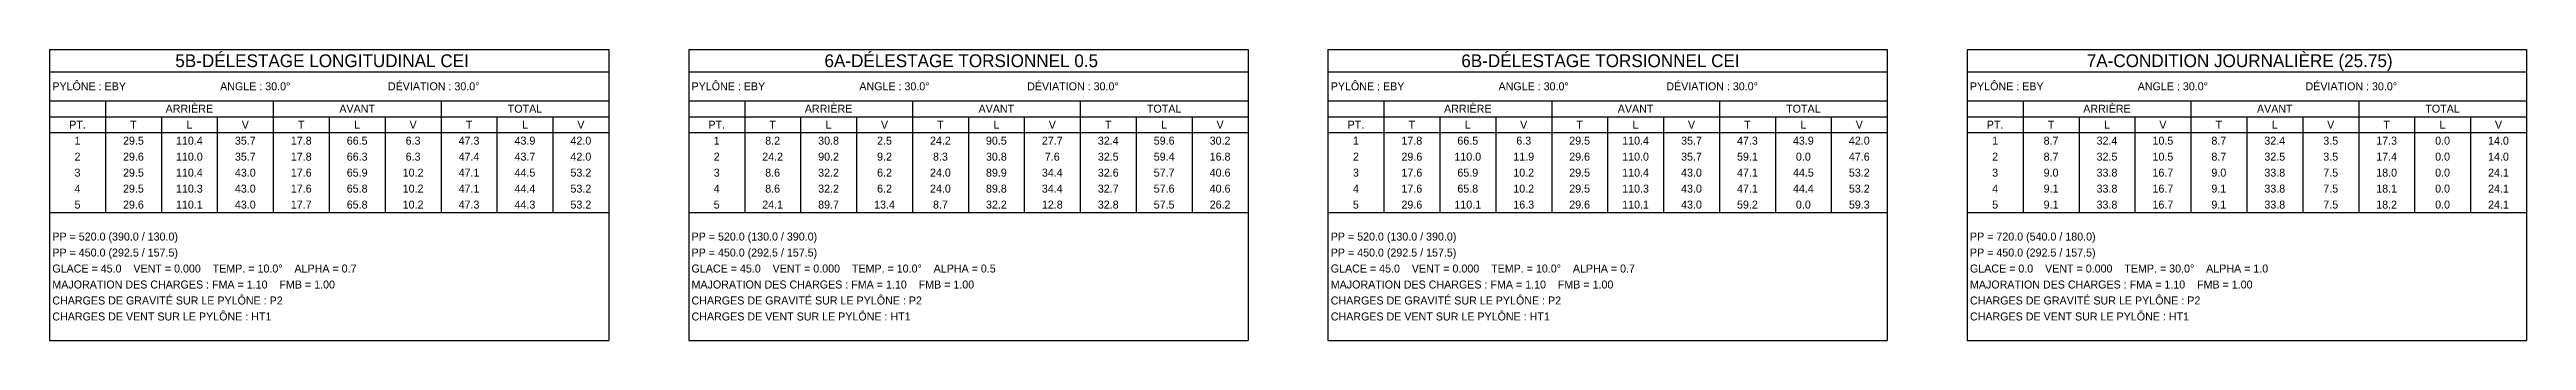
# Model space of a CAD drawing. Header units: metres. Extents: x 0 to 12350, y -182 to 0.
# Drawn here: x 6000 to 7550, y -182 to 0 of the extents above; entities that cross this region are included whole.
import ezdxf
from ezdxf.enums import TextEntityAlignment as Align

# ---------------------------------------------------------------- set-up
doc = ezdxf.new("R2010")
doc.units = ezdxf.units.M

msp = doc.modelspace()

# ---------------------------------------------------------------- linework, layer by layer
at = {"color": 6}
for p, q in [((6000, 0), (6350, 0)), ((6000, 0), (6000, -182)), ((6350, 0), (6350, -182)), ((6400, 0), (6750, 0)), ((6400, 0), (6400, -182)), ((6750, 0), (6750, -182)), ((6800, 0), (7150, 0)), ((6800, 0), (6800, -182)), ((7150, 0), (7150, -182)), ((7200, 0), (7550, 0)), ((7200, 0), (7200, -182)), ((7550, 0), (7550, -182)), ((6000, -14), (6350, -14)), ((6400, -14), (6750, -14)), ((6800, -14), (7150, -14)), ((7200, -14), (7550, -14)), ((6000, -32), (6350, -32)), ((6400, -32), (6750, -32)), ((6800, -32), (7150, -32)), ((7200, -32), (7550, -32)), ((6000, -52), (6350, -52)), ((6400, -52), (6750, -52)), ((6800, -52), (7150, -52)), ((7200, -52), (7550, -52)), ((6000, -102), (6350, -102)), ((6400, -102), (6750, -102)), ((6800, -102), (7150, -102)), ((7200, -102), (7550, -102)), ((6000, -182), (6350, -182)), ((6400, -182), (6750, -182)), ((6800, -182), (7150, -182)), ((7200, -182), (7550, -182))]:
    msp.add_line(p, q, dxfattribs=at)
at = {"color": 4}
for p, q in [((6000, -42), (6350, -42)), ((6035, -32), (6035, -102)), ((6070, -42), (6070, -102)), ((6105, -42), (6105, -102)), ((6140, -32), (6140, -102)), ((6175, -42), (6175, -102)), ((6210, -42), (6210, -102)), ((6245, -32), (6245, -102)), ((6280, -42), (6280, -102)), ((6315, -42), (6315, -102)), ((6400, -42), (6750, -42)), ((6435, -32), (6435, -102)), ((6470, -42), (6470, -102)), ((6505, -42), (6505, -102)), ((6540, -32), (6540, -102)), ((6575, -42), (6575, -102)), ((6610, -42), (6610, -102)), ((6645, -32), (6645, -102)), ((6680, -42), (6680, -102)), ((6715, -42), (6715, -102)), ((6800, -42), (7150, -42)), ((6835, -32), (6835, -102)), ((6870, -42), (6870, -102)), ((6905, -42), (6905, -102)), ((6940, -32), (6940, -102)), ((6975, -42), (6975, -102)), ((7010, -42), (7010, -102)), ((7045, -32), (7045, -102)), ((7080, -42), (7080, -102)), ((7115, -42), (7115, -102)), ((7200, -42), (7550, -42)), ((7235, -32), (7235, -102)), ((7270, -42), (7270, -102)), ((7305, -42), (7305, -102)), ((7340, -32), (7340, -102)), ((7375, -42), (7375, -102)), ((7410, -42), (7410, -102)), ((7445, -32), (7445, -102)), ((7480, -42), (7480, -102)), ((7515, -42), (7515, -102))]:
    msp.add_line(p, q, dxfattribs=at)

# ---------------------------------------------------------------- texts
for s, height, p in [('5B-DÉLESTAGE LONGITUDINAL CEI   ', 8, (6175, -7)), ('6A-DÉLESTAGE TORSIONNEL 0.5   ', 8, (6575, -7)), ('6B-DÉLESTAGE TORSIONNEL CEI   ', 8, (6975, -7)), ('7A-CONDITION JOURNALIÈRE (25.75)   ', 8, (7375, -7)), ('PT.', 5, (6017.5, -47)), ('T', 5, (6052.5, -47)), ('ARRIÈRE', 5, (6087.5, -37)), ('L', 5, (6087.5, -47)), ('V', 5, (6122.5, -47)), ('T', 5, (6157.5, -47)), ('AVANT', 5, (6192.5, -37)), ('L', 5, (6192.5, -47)), ('V', 5, (6227.5, -47)), ('T', 5, (6262.5, -47)), ('TOTAL', 5, (6297.5, -37)), ('L', 5, (6297.5, -47)), ('V', 5, (6332.5, -47)), ('PT.', 5, (6417.5, -47)), ('T', 5, (6452.5, -47)), ('ARRIÈRE', 5, (6487.5, -37)), ('L', 5, (6487.5, -47)), ('V', 5, (6522.5, -47)), ('T', 5, (6557.5, -47)), ('AVANT', 5, (6592.5, -37)), ('L', 5, (6592.5, -47)), ('V', 5, (6627.5, -47)), ('T', 5, (6662.5, -47)), ('TOTAL', 5, (6697.5, -37)), ('L', 5, (6697.5, -47)), ('V', 5, (6732.5, -47)), ('PT.', 5, (6817.5, -47)), ('T', 5, (6852.5, -47)), ('ARRIÈRE', 5, (6887.5, -37)), ('L', 5, (6887.5, -47)), ('V', 5, (6922.5, -47)), ('T', 5, (6957.5, -47)), ('AVANT', 5, (6992.5, -37)), ('L', 5, (6992.5, -47)), ('V', 5, (7027.5, -47)), ('T', 5, (7062.5, -47)), ('TOTAL', 5, (7097.5, -37)), ('L', 5, (7097.5, -47)), ('V', 5, (7132.5, -47)), ('PT.', 5, (7217.5, -47)), ('T', 5, (7252.5, -47)), ('ARRIÈRE', 5, (7287.5, -37)), ('L', 5, (7287.5, -47)), ('V', 5, (7322.5, -47)), ('T', 5, (7357.5, -47)), ('AVANT', 5, (7392.5, -37)), ('L', 5, (7392.5, -47)), ('V', 5, (7427.5, -47)), ('T', 5, (7462.5, -47)), ('TOTAL', 5, (7497.5, -37)), ('L', 5, (7497.5, -47)), ('V', 5, (7532.5, -47)), ('1', 5, (6017.5, -57)), ('29.5', 5, (6052.5, -57)), ('110.4', 5, (6087.5, -57)), ('35.7', 5, (6122.5, -57)), ('17.8', 5, (6157.5, -57)), ('66.5', 5, (6192.5, -57)), ('6.3', 5, (6227.5, -57)), ('47.3', 5, (6262.5, -57)), ('43.9', 5, (6297.5, -57)), ('42.0', 5, (6332.5, -57)), ('1', 5, (6417.5, -57)), ('8.2', 5, (6452.5, -57)), ('30.8', 5, (6487.5, -57)), ('2.5', 5, (6522.5, -57)), ('24.2', 5, (6557.5, -57)), ('90.5', 5, (6592.5, -57)), ('27.7', 5, (6627.5, -57)), ('32.4', 5, (6662.5, -57)), ('59.6', 5, (6697.5, -57)), ('30.2', 5, (6732.5, -57)), ('1', 5, (6817.5, -57)), ('17.8', 5, (6852.5, -57)), ('66.5', 5, (6887.5, -57)), ('6.3', 5, (6922.5, -57)), ('29.5', 5, (6957.5, -57)), ('110.4', 5, (6992.5, -57)), ('35.7', 5, (7027.5, -57)), ('47.3', 5, (7062.5, -57)), ('43.9', 5, (7097.5, -57)), ('42.0', 5, (7132.5, -57)), ('1', 5, (7217.5, -57)), ('8.7', 5, (7252.5, -57)), ('32.4', 5, (7287.5, -57)), ('10.5', 5, (7322.5, -57)), ('8.7', 5, (7357.5, -57)), ('32.4', 5, (7392.5, -57)), ('3.5', 5, (7427.5, -57)), ('17.3', 5, (7462.5, -57)), ('0.0', 5, (7497.5, -57)), ('14.0', 5, (7532.5, -57)), ('3', 5, (6017.5, -77)), ('2', 5, (6017.5, -67)), ('29.6', 5, (6052.5, -67)), ('29.5', 5, (6052.5, -77)), ('110.0', 5, (6087.5, -67)), ('110.4', 5, (6087.5, -77)), ('43.0', 5, (6122.5, -77)), ('35.7', 5, (6122.5, -67)), ('17.8', 5, (6157.5, -67)), ('17.6', 5, (6157.5, -77)), ('66.3', 5, (6192.5, -67)), ('65.9', 5, (6192.5, -77)), ('10.2', 5, (6227.5, -77)), ('6.3', 5, (6227.5, -67)), ('47.4', 5, (6262.5, -67)), ('47.1', 5, (6262.5, -77)), ('43.7', 5, (6297.5, -67)), ('44.5', 5, (6297.5, -77)), ('42.0', 5, (6332.5, -67)), ('53.2', 5, (6332.5, -77)), ('3', 5, (6417.5, -77)), ('2', 5, (6417.5, -67)), ('24.2', 5, (6452.5, -67)), ('8.6', 5, (6452.5, -77)), ('32.2', 5, (6487.5, -77)), ('90.2', 5, (6487.5, -67)), ('9.2', 5, (6522.5, -67)), ('6.2', 5, (6522.5, -77)), ('24.0', 5, (6557.5, -77)), ('8.3', 5, (6557.5, -67)), ('30.8', 5, (6592.5, -67)), ('89.9', 5, (6592.5, -77)), ('34.4', 5, (6627.5, -77)), ('7.6', 5, (6627.5, -67)), ('32.5', 5, (6662.5, -67)), ('32.6', 5, (6662.5, -77)), ('59.4', 5, (6697.5, -67)), ('57.7', 5, (6697.5, -77)), ('40.6', 5, (6732.5, -77)), ('16.8', 5, (6732.5, -67)), ('3', 5, (6817.5, -77)), ('2', 5, (6817.5, -67)), ('29.6', 5, (6852.5, -67)), ('17.6', 5, (6852.5, -77)), ('110.0', 5, (6887.5, -67)), ('65.9', 5, (6887.5, -77)), ('11.9', 5, (6922.5, -67)), ('10.2', 5, (6922.5, -77)), ('29.6', 5, (6957.5, -67)), ('29.5', 5, (6957.5, -77)), ('110.0', 5, (6992.5, -67)), ('110.4', 5, (6992.5, -77)), ('43.0', 5, (7027.5, -77)), ('35.7', 5, (7027.5, -67)), ('47.1', 5, (7062.5, -77)), ('59.1', 5, (7062.5, -67)), ('44.5', 5, (7097.5, -77)), ('0.0', 5, (7097.5, -67)), ('47.6', 5, (7132.5, -67)), ('53.2', 5, (7132.5, -77)), ('3', 5, (7217.5, -77)), ('2', 5, (7217.5, -67)), ('8.7', 5, (7252.5, -67)), ('9.0', 5, (7252.5, -77)), ('32.5', 5, (7287.5, -67)), ('33.8', 5, (7287.5, -77)), ('10.5', 5, (7322.5, -67)), ('16.7', 5, (7322.5, -77)), ('8.7', 5, (7357.5, -67)), ('9.0', 5, (7357.5, -77)), ('32.5', 5, (7392.5, -67)), ('33.8', 5, (7392.5, -77)), ('3.5', 5, (7427.5, -67)), ('7.5', 5, (7427.5, -77)), ('17.4', 5, (7462.5, -67)), ('18.0', 5, (7462.5, -77)), ('0.0', 5, (7497.5, -67)), ('0.0', 5, (7497.5, -77)), ('24.1', 5, (7532.5, -77)), ('14.0', 5, (7532.5, -67)), ('4', 5, (6017.5, -87)), ('29.5', 5, (6052.5, -87)), ('110.3', 5, (6087.5, -87)), ('43.0', 5, (6122.5, -87)), ('17.6', 5, (6157.5, -87)), ('65.8', 5, (6192.5, -87)), ('10.2', 5, (6227.5, -87)), ('47.1', 5, (6262.5, -87)), ('44.4', 5, (6297.5, -87)), ('53.2', 5, (6332.5, -87)), ('4', 5, (6417.5, -87)), ('8.6', 5, (6452.5, -87)), ('32.2', 5, (6487.5, -87)), ('6.2', 5, (6522.5, -87)), ('24.0', 5, (6557.5, -87)), ('89.8', 5, (6592.5, -87)), ('34.4', 5, (6627.5, -87)), ('32.7', 5, (6662.5, -87)), ('57.6', 5, (6697.5, -87)), ('40.6', 5, (6732.5, -87)), ('4', 5, (6817.5, -87)), ('17.6', 5, (6852.5, -87)), ('65.8', 5, (6887.5, -87)), ('10.2', 5, (6922.5, -87)), ('29.5', 5, (6957.5, -87)), ('110.3', 5, (6992.5, -87)), ('43.0', 5, (7027.5, -87)), ('47.1', 5, (7062.5, -87)), ('44.4', 5, (7097.5, -87)), ('53.2', 5, (7132.5, -87)), ('4', 5, (7217.5, -87)), ('9.1', 5, (7252.5, -87)), ('33.8', 5, (7287.5, -87)), ('16.7', 5, (7322.5, -87)), ('9.1', 5, (7357.5, -87)), ('33.8', 5, (7392.5, -87)), ('7.5', 5, (7427.5, -87)), ('18.1', 5, (7462.5, -87)), ('0.0', 5, (7497.5, -87)), ('24.1', 5, (7532.5, -87)), ('5', 5, (6017.5, -97)), ('29.6', 5, (6052.5, -97)), ('110.1', 5, (6087.5, -97)), ('43.0', 5, (6122.5, -97)), ('17.7', 5, (6157.5, -97)), ('65.8', 5, (6192.5, -97)), ('10.2', 5, (6227.5, -97)), ('47.3', 5, (6262.5, -97)), ('44.3', 5, (6297.5, -97)), ('53.2', 5, (6332.5, -97)), ('5', 5, (6417.5, -97)), ('24.1', 5, (6452.5, -97)), ('89.7', 5, (6487.5, -97)), ('13.4', 5, (6522.5, -97)), ('8.7', 5, (6557.5, -97)), ('32.2', 5, (6592.5, -97)), ('12.8', 5, (6627.5, -97)), ('32.8', 5, (6662.5, -97)), ('57.5', 5, (6697.5, -97)), ('26.2', 5, (6732.5, -97)), ('5', 5, (6817.5, -97)), ('29.6', 5, (6852.5, -97)), ('110.1', 5, (6887.5, -97)), ('16.3', 5, (6922.5, -97)), ('29.6', 5, (6957.5, -97)), ('110.1', 5, (6992.5, -97)), ('43.0', 5, (7027.5, -97)), ('59.2', 5, (7062.5, -97)), ('0.0', 5, (7097.5, -97)), ('59.3', 5, (7132.5, -97)), ('5', 5, (7217.5, -97)), ('9.1', 5, (7252.5, -97)), ('33.8', 5, (7287.5, -97)), ('16.7', 5, (7322.5, -97)), ('9.1', 5, (7357.5, -97)), ('33.8', 5, (7392.5, -97)), ('7.5', 5, (7427.5, -97)), ('18.2', 5, (7462.5, -97)), ('0.0', 5, (7497.5, -97)), ('24.1', 5, (7532.5, -97))]:
    msp.add_text(s, height=height).set_placement(p, align=Align.MIDDLE_CENTER)
for s, p in [('PYLÔNE : EBY', (6001.75, -23)), ('ANGLE : 30.0°', (6106.75, -23)), ('DÉVIATION : 30.0°', (6211.75, -23)), ('PYLÔNE : EBY', (6401.75, -23)), ('ANGLE : 30.0°', (6506.75, -23)), ('DÉVIATION : 30.0°', (6611.75, -23)), ('PYLÔNE : EBY', (6801.75, -23)), ('ANGLE : 30.0°', (6906.75, -23)), ('DÉVIATION : 30.0°', (7011.75, -23)), ('PYLÔNE : EBY', (7201.75, -23)), ('ANGLE : 30.0°', (7306.75, -23)), ('DÉVIATION : 30.0°', (7411.75, -23)), ('PP = 520.0 (390.0 / 130.0)', (6001.75, -117)), ('PP = 520.0 (130.0 / 390.0)', (6401.75, -117)), ('PP = 520.0 (130.0 / 390.0)', (6801.75, -117)), ('PP = 720.0 (540.0 / 180.0)', (7201.75, -117)), ('GLACE = 45.0    VENT = 0.000    TEMP. = 10.0°    ALPHA = 0.7', (6001.75, -137)), ('PP = 450.0 (292.5 / 157.5)', (6001.75, -127)), ('GLACE = 45.0    VENT = 0.000    TEMP. = 10.0°    ALPHA = 0.5', (6401.75, -137)), ('PP = 450.0 (292.5 / 157.5)', (6401.75, -127)), ('GLACE = 45.0    VENT = 0.000    TEMP. = 10.0°    ALPHA = 0.7', (6801.75, -137)), ('PP = 450.0 (292.5 / 157.5)', (6801.75, -127)), ('GLACE = 0.0    VENT = 0.000    TEMP. = 30.0°    ALPHA = 1.0', (7201.75, -137)), ('PP = 450.0 (292.5 / 157.5)', (7201.75, -127)), ('CHARGES DE GRAVITÉ SUR LE PYLÔNE : P2', (6001.75, -157)), ('MAJORATION DES CHARGES : FMA = 1.10    FMB = 1.00', (6001.75, -147)), ('CHARGES DE GRAVITÉ SUR LE PYLÔNE : P2', (6401.75, -157)), ('MAJORATION DES CHARGES : FMA = 1.10    FMB = 1.00', (6401.75, -147)), ('CHARGES DE GRAVITÉ SUR LE PYLÔNE : P2', (6801.75, -157)), ('MAJORATION DES CHARGES : FMA = 1.10    FMB = 1.00', (6801.75, -147)), ('CHARGES DE GRAVITÉ SUR LE PYLÔNE : P2', (7201.75, -157)), ('MAJORATION DES CHARGES : FMA = 1.10    FMB = 1.00', (7201.75, -147)), ('CHARGES DE VENT SUR LE PYLÔNE : HT1', (6001.75, -167)), ('CHARGES DE VENT SUR LE PYLÔNE : HT1', (6401.75, -167)), ('CHARGES DE VENT SUR LE PYLÔNE : HT1', (6801.75, -167)), ('CHARGES DE VENT SUR LE PYLÔNE : HT1', (7201.75, -167))]:
    msp.add_text(s, height=5).set_placement(p, align=Align.MIDDLE_LEFT)

doc.saveas('drawing.dxf')
